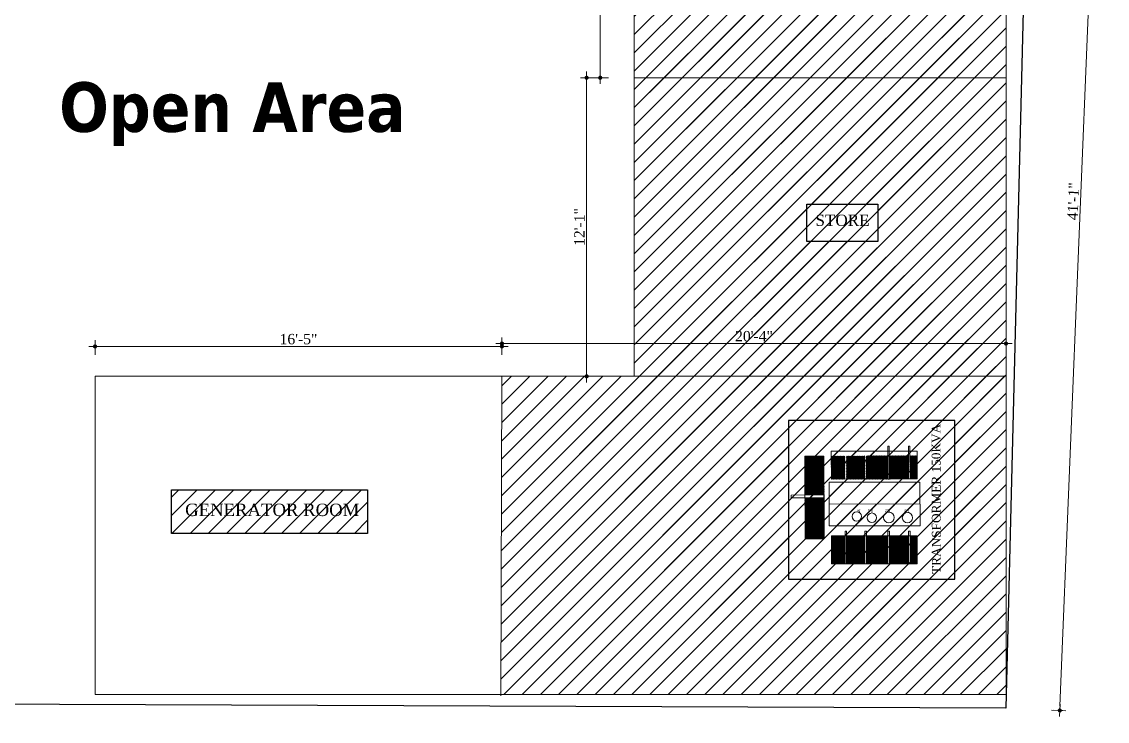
# Model space of a CAD drawing. Header units: inches. Extents: x -250485 to 735580, y -140410 to 288049.
# Drawn here: x 17006 to 17531, y 21268 to 21607 of the extents above; entities that cross this region are included whole.
import ezdxf
from ezdxf.enums import TextEntityAlignment as Align

# ---------------------------------------------------------------- set-up
doc = ezdxf.new("R2010")
doc.units = ezdxf.units.IN
doc.header["$MEASUREMENT"] = 0
doc.header["$PDMODE"] = 35
doc.layers.get('0').update_dxf_attribs({"lineweight": 0})
doc.layers.get('Defpoints').update_dxf_attribs({"lineweight": 0})
for name, color, linetype, lineweight in [('A column', 106, 'Continuous', 40), ('AA-SECTION', 242, 'Continuous', 13), ('AN-TEXT', 251, 'Continuous', 15), ('Door Schecule', 230, 'Continuous', 0), ('Layer1', 134, 'Continuous', 0), ('Text', 7, 'Continuous', 0), ('TEXT-BODY', 191, 'Continuous', 20)]:
    doc.layers.add(name, color=color, linetype=linetype, lineweight=lineweight)
doc.layers.add('A Furniture', color=7, linetype='Continuous')
doc.styles.add('ARCH', font='times.ttf')
doc.styles.add('ARIAL', font='times.ttf')
doc.styles.add('isop', font='isocpeur.ttf')
doc.styles.add('REG', font='times.ttf')
doc.dimstyles.new('Dim-Pres', dxfattribs={"dimtxt": 5.5, "dimasz": 2, "dimexe": 1.5, "dimexo": 1.5, "dimgap": 1, "dimtad": 3, "dimdec": 0, "dimzin": 3, "dimdsep": 46, "dimlunit": 4, "dimtxsty": 'REG', "dimblk": 'point', "dimcen": 2, "dimclrd": 256, "dimclre": 256, "dimclrt": 7, "dimadec": 0, "dimazin": 0, "dimtfac": 0.75, "dimtdec": 0, "dimtmove": 1, "dimatfit": 3, "dimldrblk": 'point', "dimfxl": 0, "dimtolj": 1, "dimtzin": 0, "dimlwd": -1, "dimlwe": -1, "dimarcsym": 1})
pattern_1 = [(153.7344634, (-14939.29018, -27791.78946), (-0.1106329686, -0.2241881938), [])]
pattern_2 = [(45, (20431.023, 31959.987), (-4.4194174, 4.4194174), [])]

# ---------------------------------------------------------------- blocks, each defined once
blk = doc.blocks.new('A$C21B56A5D')
at = {"layer": 'TEXT-BODY', "linetype": 'Continuous', "lineweight": 18}
h = blk.add_hatch(dxfattribs=at)
h.set_pattern_fill('ANSI31', color=0, scale=2, angle=108.7345, style=0)
h.set_pattern_definition(pattern_1)
h.paths.add_polyline_path([(19.11, 38.78), (15.87, 37.68), (20.18, 24.96), (23.42, 26.05)])
h.paths.add_polyline_path([(6.74, 75.23), (3.5, 74.13), (7.07, 63.62), (10.31, 64.72)])
h.paths.add_polyline_path([(-2.37, 60.42), (6.37, 63.38), (2.81, 73.9), (-5.94, 70.93)])
h.paths.add_polyline_path([(-6.64, 70.7), (-16.45, 67.37), (-12.88, 56.85), (-3.07, 60.18)])
h.paths.add_polyline_path([(-17.15, 67.13), (-25.46, 64.31), (-21.9, 53.79), (-13.58, 56.61)])
h.paths.add_polyline_path([(-26.16, 64.07), (-32.38, 61.96), (-28.81, 51.45), (-22.59, 53.56)])
h.paths.add_polyline_path([(-35.74, 60.83), (-44.42, 57.88), (-38.4, 40.14), (-29.72, 43.08)])
h.paths.add_polyline_path([(-31.63, 20.16), (-22.94, 23.1), (-29.29, 41.81), (-37.97, 38.86)])
h = blk.add_hatch(dxfattribs=at)
h.set_pattern_fill('ANSI31', color=0, scale=2, angle=108.7345, style=0)
h.set_pattern_definition(pattern_1)
h.paths.add_polyline_path([(15.17, 37.44), (6.43, 34.47), (10.74, 21.75), (19.48, 24.72)])
h.paths.add_polyline_path([(5.73, 34.24), (-4.09, 30.91), (0.23, 18.19), (10.04, 21.52)])
h.paths.add_polyline_path([(-4.78, 30.67), (-13.1, 27.85), (-8.78, 15.13), (-0.47, 17.95)])
h.paths.add_polyline_path([(-13.8, 27.61), (-20.02, 25.51), (-15.7, 12.78), (-9.48, 14.89)])
at = {"layer": 'TEXT-BODY', "color": 0, "linetype": 'Continuous', "lineweight": 18}
blk.add_line((-26, 39.7, 13.08), (15.46, 53.76, 13.08), dxfattribs=at)
at = {"layer": 'TEXT-BODY', "color": 0, "linetype": 'Continuous', "lineweight": 18, "elevation": 13.08}
for points in [[(1.31, 78.31), (6.37, 63.38), (7.07, 63.62), (2.01, 78.55)], [(-33.13, 64.17), (-28.81, 51.45), (10.31, 64.72), (6, 77.44)], [(-8.13, 75.11), (-3.07, 60.18), (-2.37, 60.42), (-7.43, 75.35)], [(-29.38, 49.67), (-22.61, 29.73), (18.85, 43.79), (12.08, 63.73)], [(-44.42, 57.88), (-31.63, 20.16), (-22.94, 23.1), (-35.74, 60.83)], [(-29.72, 43.08), (-29.29, 41.81), (-44.24, 36.74), (-44.67, 38.01)], [(-20.02, 25.51), (-15.7, 12.78), (23.42, 26.05), (19.11, 38.78)], [(10.04, 21.52), (4.98, 36.45), (5.68, 36.69), (10.74, 21.75)], [(19.48, 24.72), (14.42, 39.65), (15.12, 39.89), (20.18, 24.96)], [(-0.47, 17.95), (-5.54, 32.88), (-4.84, 33.12), (0.23, 18.19)], [(-9.48, 14.89), (-14.55, 29.83), (-13.85, 30.06), (-8.78, 15.13)]]:
    blk.add_lwpolyline(points, close=True, dxfattribs=at)
at = {"layer": 'TEXT-BODY', "color": 0, "linetype": 'Continuous', "lineweight": 18}
for centre, radius in [((11.85, 45.56, 13.08), 2.48), ((-4.37, 40.06, 13.08), 2.3), ((3.37, 42.78, 13.08), 2.58), ((-11.45, 38.33, 13.08), 2.3)]:
    blk.add_circle(centre, radius, dxfattribs=at)
at = {"layer": 'Door Schecule', "style": 'REG'}
for s, height, rotation, p in [('TRANSFORMER 150KVA', 4.2336, 108.7345, (35.69, 25.01, 13.08)), ('L3', 1.397, 198.7345, (11.42, 49.62, 13.08)), ('N', 1.4, 198.7345, (-10.84, 42.07, 13.08)), ('L1', 1.397, 198.7345, (-5.28, 43.95, 13.08)), ('L2', 1.397, 198.7345, (2.66, 46.64, 13.08))]:
    blk.add_text(s, height=height, rotation=rotation, dxfattribs=at).set_placement(p)
blk = doc.blocks.new('dot')
at = {"color": 4}
for p, q in [((-1.5, 0), (1.5, 0)), ((0, 1.5), (0, -1.5))]:
    blk.add_line(p, q, dxfattribs=at)
at = {"color": 6, "const_width": 0.5}
blk.add_lwpolyline([(-0.25, 0, 1), (0.25, 0, 1)], format="xyb", close=True, dxfattribs=at)
blk = doc.blocks.new('point')
blk.add_blockref('dot', (0, 0))
blk = doc.blocks.new('*D352')
at = {"layer": 'Defpoints', "color": 0, "ltscale": 30, "transparency": 16777216}
for p in [(17238.03, 21449.86), (17041.03, 21435.42, -1.21), (17238.03, 21434.66, -1.21)]:
    blk.add_point(p, dxfattribs=at)
at = {"layer": 'Layer1', "ltscale": 30, "transparency": 16777216}
for p, q in [((17041.03, 21445.88), (17041.03, 21451.36)), ((17043.03, 21449.86), (17236.03, 21449.86)), ((17238.03, 21445.87), (17238.03, 21451.36))]:
    blk.add_line(p, q, dxfattribs=at)
at = {"layer": 'Layer1', "ltscale": 30, "transparency": 16777216, "xscale": 2, "yscale": 2, "zscale": 2, "rotation": 180}
blk.add_blockref('point', (17041.03, 21449.86), dxfattribs=at)
at = {"layer": 'Layer1', "ltscale": 30, "transparency": 16777216, "xscale": 2, "yscale": 2, "zscale": 2}
blk.add_blockref('point', (17238.03, 21449.86), dxfattribs=at)
at = {"layer": 'Layer1', "color": 7, "ltscale": 30, "transparency": 16777216, "insert": (17139.53, 21453.4), "char_height": 5, "attachment_point": 5, "style": 'REG'}
blk.add_mtext('\\A1;16\'-5"', dxfattribs=at)
blk = doc.blocks.new('*D353')
at = {"layer": 'Defpoints', "color": 0, "ltscale": 30, "transparency": 16777216}
for p in [(17482.03, 23602.09, -1.21), (17482.03, 21451.27), (17238.03, 21434.66, -1.21)]:
    blk.add_point(p, dxfattribs=at)
at = {"layer": 'Layer1', "ltscale": 30, "transparency": 16777216}
for p, q in [((17238.03, 21447.29), (17238.03, 21452.77)), ((17482.03, 21455.27), (17482.03, 21449.77)), ((17240.03, 21451.27), (17480.03, 21451.27))]:
    blk.add_line(p, q, dxfattribs=at)
at = {"layer": 'Layer1', "ltscale": 30, "transparency": 16777216, "xscale": 2, "yscale": 2, "zscale": 2, "rotation": 180}
blk.add_blockref('point', (17238.03, 21451.27), dxfattribs=at)
at = {"layer": 'Layer1', "ltscale": 30, "transparency": 16777216, "xscale": 2, "yscale": 2, "zscale": 2}
blk.add_blockref('point', (17482.03, 21451.27), dxfattribs=at)
at = {"layer": 'Layer1', "color": 7, "ltscale": 30, "transparency": 16777216, "insert": (17360.03, 21454.82), "char_height": 5, "attachment_point": 5, "style": 'REG'}
blk.add_mtext('\\A1;20\'-4"', dxfattribs=at)
blk = doc.blocks.new('*D354')
at = {"layer": 'Defpoints', "color": 0, "ltscale": 30, "transparency": 16777216}
for p in [(17279.02, 21579.93), (17302.03, 21579.93, -1.21), (17302.03, 21435.42, -1.21)]:
    blk.add_point(p, dxfattribs=at)
at = {"layer": 'Layer1', "ltscale": 30, "transparency": 16777216}
for p, q in [((17283.02, 21579.93), (17277.52, 21579.93)), ((17279.02, 21437.42), (17279.02, 21577.93)), ((17283.02, 21435.42), (17277.52, 21435.42))]:
    blk.add_line(p, q, dxfattribs=at)
at = {"layer": 'Layer1', "ltscale": 30, "transparency": 16777216, "xscale": 2, "yscale": 2, "zscale": 2}
for p, rotation in [((17279.02, 21579.93), 90), ((17279.02, 21435.42), 270)]:
    blk.add_blockref('point', p, dxfattribs=dict(at, rotation=rotation))
at = {"layer": 'Layer1', "color": 7, "ltscale": 30, "transparency": 16777216, "insert": (17275.52, 21507.68), "char_height": 5, "attachment_point": 5, "rotation": 90, "style": 'REG'}
blk.add_mtext('\\A1;12\'-1"', dxfattribs=at)
blk = doc.blocks.new('*D355')
at = {"layer": 'Defpoints', "color": 0, "ltscale": 30, "transparency": 16777216}
for p in [(17285.59, 21683.42), (17307.03, 21683.42, -1.21), (17302.03, 21579.93, -1.21)]:
    blk.add_point(p, dxfattribs=at)
at = {"layer": 'Layer1', "ltscale": 30, "transparency": 16777216}
for p, q in [((17289.58, 21683.42), (17284.09, 21683.42)), ((17285.59, 21581.93), (17285.59, 21681.42)), ((17289.58, 21579.93), (17284.09, 21579.93))]:
    blk.add_line(p, q, dxfattribs=at)
at = {"layer": 'Layer1', "ltscale": 30, "transparency": 16777216, "xscale": 2, "yscale": 2, "zscale": 2}
for p, rotation in [((17285.59, 21683.42), 90), ((17285.59, 21579.93), 270)]:
    blk.add_blockref('point', p, dxfattribs=dict(at, rotation=rotation))
at = {"layer": 'Layer1', "color": 7, "ltscale": 30, "transparency": 16777216, "insert": (17282.04, 21631.68), "char_height": 5, "attachment_point": 5, "rotation": 90, "style": 'REG'}
blk.add_mtext('\\A1;8\'-7"', dxfattribs=at)
blk = doc.blocks.new('*D740')
at = {"layer": 'Defpoints', "color": 0, "ltscale": 30, "transparency": 16777216}
for p in [(14983.15, 21284.37, -1.21), (17482, 21274.71, -1.21), (17481.89, 21245.36)]:
    blk.add_point(p, dxfattribs=at)
at = {"layer": 'Layer1', "ltscale": 30, "transparency": 16777216}
for p, q in [((14983.05, 21259.02), (14983.03, 21253.52)), ((14985.03, 21255.01), (17479.89, 21245.37)), ((17481.9, 21249.35), (17481.88, 21243.86))]:
    blk.add_line(p, q, dxfattribs=at)
at = {"layer": 'Layer1', "ltscale": 30, "transparency": 16777216, "xscale": 2, "yscale": 2, "zscale": 2}
for p, rotation in [((14983.03, 21255.02), 179.7784332342381), ((17481.89, 21245.36), 359.7784332342382)]:
    blk.add_blockref('point', p, dxfattribs=dict(at, rotation=rotation))
at = {"layer": 'Layer1', "color": 7, "ltscale": 30, "transparency": 16777216, "insert": (16232.47, 21253.73), "char_height": 5, "attachment_point": 5, "rotation": 359.7784, "style": 'REG'}
blk.add_mtext('\\A1;208\'-3"', dxfattribs=at)
blk = doc.blocks.new('*D741')
at = {"layer": 'Defpoints', "color": 0, "ltscale": 30, "transparency": 16777216}
for p in [(17502, 21767.36, -1.16), (17528.07, 21766.3), (17482, 21274.71, -1.21)]:
    blk.add_point(p, dxfattribs=at)
at = {"layer": 'Layer1', "ltscale": 30, "transparency": 16777216}
for p, q in [((17508.15, 21275.65), (17527.98, 21764.3)), ((17524.07, 21766.46), (17529.56, 21766.24)), ((17504.08, 21273.81), (17509.57, 21273.59))]:
    blk.add_line(p, q, dxfattribs=at)
at = {"layer": 'Layer1', "ltscale": 30, "transparency": 16777216, "xscale": 2, "yscale": 2, "zscale": 2}
for p, rotation in [((17528.07, 21766.3), 87.67578990596924), ((17508.07, 21273.65), 267.6757899059692)]:
    blk.add_blockref('point', p, dxfattribs=dict(at, rotation=rotation))
at = {"layer": 'Layer1', "color": 7, "ltscale": 30, "transparency": 16777216, "insert": (17514.57, 21520.12), "char_height": 5, "attachment_point": 5, "rotation": 87.6758, "style": 'REG'}
blk.add_mtext('\\A1;41\'-1"', dxfattribs=at)

msp = doc.modelspace()

# ---------------------------------------------------------------- hatches: boundary and pattern name
at = {"layer": 'Layer1', "ltscale": 30}
h = msp.add_hatch(dxfattribs=at)
h.set_pattern_fill('ANSI31', color=256, scale=50, style=0)
h.set_pattern_definition(pattern_2)
h.paths.add_polyline_path([(17482.03, 21768.17), (17389.53, 21768.17), (17389.53, 21683.42), (17307.03, 21683.42), (17302.03, 21625.42), (17302.03, 21435.42), (17238.03, 21435.42), (17237.43, 21281.42), (17482.03, 21281.42)])
h.paths.add_polyline_path([(17172.96, 21380.44), (17172.96, 21359.31), (17078.13, 21359.31), (17078.13, 21380.44)])
h.paths.add_polyline_path([(17083.14, 21375.26), (17168.08, 21375.26), (17168.08, 21366.13), (17083.14, 21366.13)], flags=24)
h = msp.add_hatch(dxfattribs=at)
h.set_pattern_fill('ANSI31', color=256, scale=50, style=0)
h.set_pattern_definition(pattern_2)
h.paths.add_polyline_path([(17482.03, 21683.42), (17389.53, 21683.42), (17307.03, 21683.42), (17302.03, 21625.42), (17302.03, 21579.93), (17482.03, 21579.93)])
h.paths.add_polyline_path([(17428.94, 21633.81), (17428.94, 21614.93), (17349.31, 21614.93), (17349.31, 21633.81)], flags=16)
h.paths.add_polyline_path([(17284.95, 21621.5), (17353.02, 21621.46), (17353.03, 21629.87), (17284.96, 21629.91)], flags=9)
h = msp.add_hatch(dxfattribs=at)
h.set_pattern_fill('ANSI31', color=256, scale=50, style=0)
h.set_pattern_definition(pattern_2)
h.paths.add_polyline_path([(17482.03, 21579.93), (17302.03, 21579.93), (17302.03, 21435.42), (17482.03, 21435.42)])
h.paths.add_polyline_path([(17419.98, 21518.75), (17419.98, 21500.61), (17385.56, 21500.61), (17385.56, 21518.75)], flags=16)
h.paths.add_polyline_path([(17365.85, 21506.69), (17388.67, 21506.67), (17388.68, 21515.08), (17365.85, 21515.09)], flags=24)
h = msp.add_hatch(dxfattribs=at)
h.set_pattern_fill('ANSI31', color=256, scale=50, style=0)
h.set_pattern_definition(pattern_2)
h.paths.add_polyline_path([(17482.03, 21435.42), (17302.03, 21435.42), (17238.03, 21435.42), (17237.43, 21281.42), (17482.03, 21281.42)])
h.paths.add_polyline_path([(17376.72, 21414.08), (17457.25, 21414.08), (17457.25, 21337.25), (17376.72, 21337.25)], flags=16)
h.paths.add_polyline_path([(17378.07, 21376.57), (17378.07, 21377.93), (17384.72, 21377.94), (17384.69, 21396.77), (17393.9, 21396.78), (17393.97, 21356.75), (17384.76, 21356.73), (17384.72, 21376.58)], flags=0)
h.paths.add_polyline_path([(17396.41, 21362.95), (17396.38, 21384.12), (17440.38, 21384.19), (17440.41, 21363.03)], flags=0)
h.paths.add_polyline_path([(17397.53, 21358.1), (17404.13, 21358.11), (17404.13, 21360.46), (17404.87, 21360.46), (17404.87, 21358.11), (17413.7, 21358.13), (17413.69, 21360.47), (17414.43, 21360.48), (17414.44, 21358.13), (17424.85, 21358.15), (17424.85, 21360.49), (17425.59, 21360.49), (17425.6, 21358.15), (17434.87, 21358.16), (17434.87, 21360.51), (17435.61, 21360.51), (17435.62, 21358.16), (17439.05, 21358.17), (17439.08, 21344.67), (17397.56, 21344.6)], flags=0)
h.paths.add_polyline_path([(17397.48, 21385.63), (17397.46, 21399.13), (17424.78, 21399.18), (17424.78, 21401.52), (17425.52, 21401.53), (17425.52, 21399.18), (17434.8, 21399.19), (17434.8, 21401.54), (17435.54, 21401.54), (17435.54, 21399.2), (17438.98, 21399.2), (17439.01, 21385.7)], flags=0)
h.paths.add_polyline_path([(17451.73, 21269.79), (17451.61, 21338.65), (17445.08, 21338.64), (17445.2, 21269.78)], flags=9)
h.paths.add_polyline_path([(17437.16, 21371.35), (17435.57, 21371.34), (17435.57, 21369.21), (17437.16, 21369.21)], flags=8)
h.paths.add_polyline_path([(17427.86, 21371.3), (17426.26, 21371.3), (17426.27, 21369.2), (17427.87, 21369.2)], flags=8)
h.paths.add_polyline_path([(17419.44, 21371.29), (17417.84, 21371.28), (17417.84, 21369.18), (17419.44, 21369.18)], flags=8)
h.paths.add_polyline_path([(17412.74, 21371.29), (17411.91, 21371.29), (17411.91, 21369.2), (17412.74, 21369.2)], flags=8)

# ---------------------------------------------------------------- linework, layer by layer
at = {"layer": 'AA-SECTION', "color": 63, "lineweight": 25}
for points in [[(17385.56, 21518.75), (17419.98, 21518.75), (17419.98, 21500.61), (17385.56, 21500.61)], [(17457.25, 21414.08), (17376.72, 21414.08), (17376.72, 21337.25), (17457.25, 21337.25)], [(17078.13, 21380.44), (17172.96, 21380.44), (17172.96, 21359.31), (17078.13, 21359.31)]]:
    msp.add_lwpolyline(points, close=True, dxfattribs=at)
at = {"layer": 'Layer1', "ltscale": 30}
for p, q in [((17302.03, 21579.93, -1.21), (17482.03, 21579.93, -1.21)), ((17238.03, 21435.42, -1.21), (17237.43, 21280.65, -1.21)), ((17302.03, 21435.42, -1.21), (17482.03, 21435.42, -1.21))]:
    msp.add_line(p, q, dxfattribs=at)
at = {"layer": 'Layer1', "color": 5, "lineweight": 30, "ltscale": 30, "elevation": -1.21}
msp.add_lwpolyline([(17494.22, 21768.17), (17482, 21274.71), (14983.15, 21284.37), (14998.18, 22089.11), (15003, 22089), (15010.12, 22377.8)], dxfattribs=at)
at = {"layer": 'Layer1', "ltscale": 30, "elevation": -1.21}
msp.add_lwpolyline([(17041.03, 21435.42), (17302.03, 21435.42), (17302.03, 21625.42), (17307.03, 21683.42), (17389.53, 21683.42), (17389.53, 21768.17), (17482.03, 21768.17), (17482.03, 21281.42), (17041.03, 21281.42), (17041.03, 21435.42)], dxfattribs=at)

# ---------------------------------------------------------------- block references
at = {"layer": 'A Furniture', "color": 7, "ltscale": 30, "extrusion": (-0.000112692, -0.000457836, 1), "xscale": 1.00503602177046, "yscale": 1.005036021772784, "zscale": 1.005036021769336, "rotation": 341.366346971909}
msp.add_blockref('A$C21B56A5D', (17408.4, 21327.38, -26.1), dxfattribs=at)

# ---------------------------------------------------------------- texts
at = {"layer": 'A column', "color": 7, "insert": (17084.64, 21373.76, -1.19), "char_height": 6, "width": 86.0425, "attachment_point": 1, "style": 'ARCH'}
msp.add_mtext('GENERATOR ROOM', dxfattribs=at)
at = {"layer": 'AN-TEXT', "lineweight": 25, "insert": (17023.67, 21577.75, -1.21), "char_height": 24, "width": 321.0982, "attachment_point": 1, "style": 'isop'}
msp.add_mtext('{\\fTahoma|b1|i0|c0|p34;\\C7;Open Area}', dxfattribs=at)
at = {"layer": 'Text', "color": 7, "extrusion": (0.002789, -1.6057e-16, 0.999996), "style": 'ARIAL'}
msp.add_text('STORE', height=5.48, rotation=359.9595, dxfattribs=at).set_placement((17402.93, 21510.93, 10.05), align=Align.MIDDLE_CENTER)

# ---------------------------------------------------------------- dimensions: what is measured, and where the dimension line sits
at = {"layer": 'Layer1', "ltscale": 30}
for base, p1, p2, picture, middle in [((17482.03, 21451.27), (17238.03, 21434.66, -1.21), (17482.03, 23602.09, -1.21), '*D353', (17360.03, 21454.82)), ((17238.03, 21449.86), (17041.03, 21435.42, -1.21), (17238.03, 21434.66, -1.21), '*D352', (17139.53, 21453.4))]:
    dim = msp.add_linear_dim(base=base, p1=p1, p2=p2, dimstyle='Dim-Pres', override={"dimtxt": 5, "dimfxl": 4, "dimfxlon": 1}, dxfattribs=at)
    dim.commit()
    dim.dimension.update_dxf_attribs({"geometry": picture, "text_midpoint": middle})
for p1, p2, distance, picture, middle in [((17482, 21274.71, -1.21), (17502, 21767.36, -1.16), -26.09, '*D741', (17514.57, 21520.12)), ((14983.15, 21284.37, -1.21), (17482, 21274.71, -1.21), -29.35, '*D740', (16232.47, 21253.73))]:
    dim = msp.add_aligned_dim(p1=p1, p2=p2, distance=distance, dimstyle='Dim-Pres', override={"dimtxt": 5, "dimfxl": 4, "dimfxlon": 1}, dxfattribs=at)
    dim.commit()
    dim.dimension.update_dxf_attribs({"geometry": picture, "text_midpoint": middle})
for base, p1, p2, picture, middle in [((17285.59, 21683.42), (17302.03, 21579.93, -1.21), (17307.03, 21683.42, -1.21), '*D355', (17282.04, 21631.68)), ((17279.02, 21579.93), (17302.03, 21435.42, -1.21), (17302.03, 21579.93, -1.21), '*D354', (17275.52, 21507.68))]:
    dim = msp.add_linear_dim(base=base, p1=p1, p2=p2, angle=90, dimstyle='Dim-Pres', override={"dimtxt": 5, "dimfxl": 4, "dimfxlon": 1}, dxfattribs=at)
    dim.commit()
    dim.dimension.update_dxf_attribs({"geometry": picture, "text_midpoint": middle})

doc.saveas('drawing.dxf')
